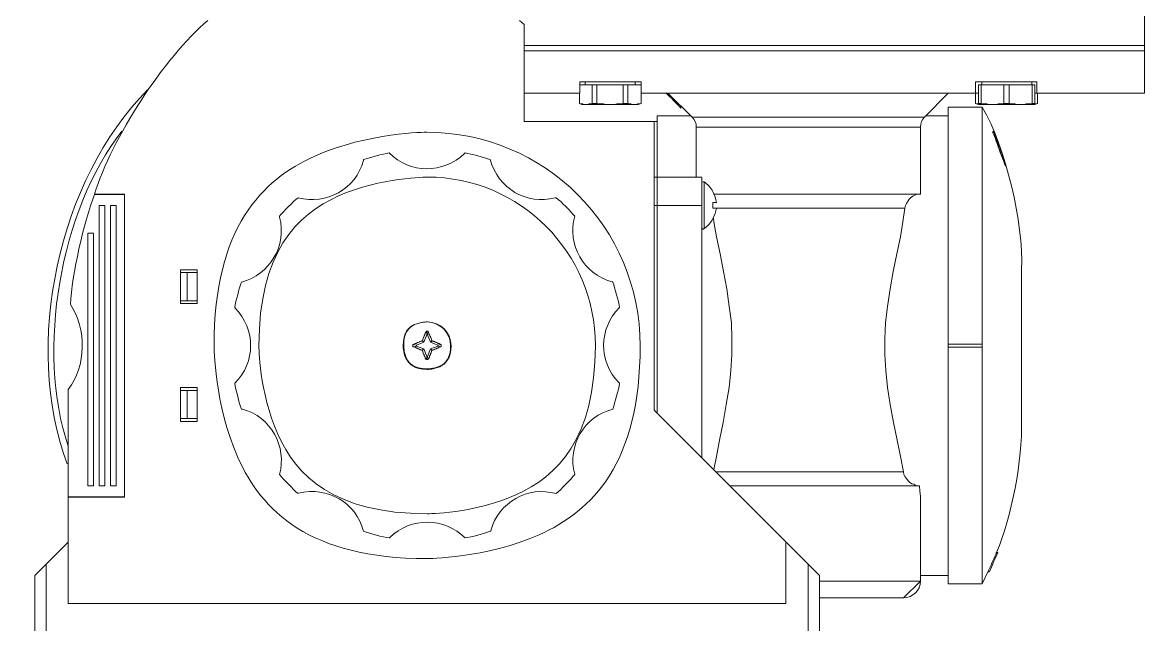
# Model space of a CAD drawing. Header units: millimetres. Extents: x 100 to 940, y 100 to 694.
# Drawn here: x 684.06 to 690.82, y 436.35 to 439.97 of the extents above; entities that cross this region are included whole.
import ezdxf

# ---------------------------------------------------------------- set-up
doc = ezdxf.new("R2010")
doc.units = ezdxf.units.MM

msp = doc.modelspace()

# ---------------------------------------------------------------- linework, layer by layer
at = {"color": 1, "linetype": 'Continuous', "lineweight": 9}
for p in [(689.3685, 436.5123), (689.4709, 436.6116)]:
    msp.add_line(p, (689.4709, 436.6116), dxfattribs=at)
for points in [[(690.8203, 439.8346), (690.8203, 440.0889), (690.8203, 440.0889)], [(687.0575, 439.9866), (687.0854, 439.9618), (687.0854, 439.9618)], [(687.0854, 439.9618), (687.0854, 439.3786), (687.0854, 439.3786)], [(690.8203, 439.8346), (690.8203, 439.8036), (690.8203, 439.8036)], [(690.8203, 439.5492), (690.8203, 439.8036), (690.8203, 439.8036)], [(687.4204, 439.5492), (687.4204, 439.6174), (687.4204, 439.6174)], [(687.4204, 439.6174), (687.7896, 439.6174), (687.7896, 439.6174)], [(687.4204, 439.5988), (687.7896, 439.5988), (687.7896, 439.5988)], [(687.4515, 439.6174), (687.4515, 439.5988), (687.4515, 439.5988)], [(687.4949, 439.4872), (687.4949, 439.5988), (687.4949, 439.5988)], [(687.5228, 439.4872), (687.5228, 439.5988), (687.5228, 439.5988)], [(687.681, 439.4872), (687.681, 439.5988), (687.681, 439.5988)], [(687.7089, 439.4872), (687.7089, 439.5988), (687.7089, 439.5988)], [(687.7524, 439.6174), (687.7524, 439.5988), (687.7524, 439.5988)], [(687.7896, 439.5492), (687.7896, 439.6174), (687.7896, 439.6174)], [(687.7896, 439.4872), (687.7896, 439.5988), (687.7896, 439.5988)], [(687.7896, 439.4872), (687.7896, 439.5988), (687.7896, 439.5988)], [(689.8028, 439.6174), (690.1719, 439.6174), (690.1719, 439.6174)], [(689.8028, 439.5492), (689.8028, 439.6174), (689.8028, 439.6174)], [(689.8214, 439.5988), (690.1595, 439.5988), (690.1595, 439.5988)], [(689.8214, 439.481), (689.8214, 439.5988), (689.8214, 439.5988)], [(689.8369, 439.4872), (689.8369, 439.5988), (689.8369, 439.5988)], [(689.84, 439.6174), (689.84, 439.5988), (689.84, 439.5988)], [(689.9734, 439.4872), (689.9734, 439.5988), (689.9734, 439.5988)], [(690.0044, 439.4872), (690.0044, 439.5988), (690.0044, 439.5988)], [(690.1409, 439.6174), (690.1409, 439.5988), (690.1409, 439.5988)], [(690.144, 439.4872), (690.144, 439.5988), (690.144, 439.5988)], [(690.1595, 439.481), (690.1595, 439.5988), (690.1595, 439.5988)], [(690.1719, 439.5492), (690.1719, 439.6174), (690.1719, 439.6174)], [(687.4204, 439.5492), (687.0854, 439.5492), (687.0854, 439.5492)], [(687.4173, 439.4872), (687.4173, 439.5492), (687.4173, 439.5492)], [(687.4173, 439.4872), (687.4173, 439.5492), (687.4173, 439.5492)], [(687.7896, 439.5492), (689.8214, 439.5492), (689.8214, 439.5492)], [(688.0967, 439.4034), (687.9509, 439.5492), (687.9509, 439.5492)], [(689.4957, 439.4034), (689.6384, 439.5492), (689.6384, 439.5492)], [(689.8028, 439.4872), (689.8028, 439.5492), (689.8028, 439.5492)], [(689.8028, 439.4872), (689.8028, 439.5492), (689.8028, 439.5492)], [(690.8203, 439.5492), (690.1595, 439.5492), (690.1595, 439.5492)], [(690.175, 439.4872), (690.175, 439.5492), (690.175, 439.5492)], [(690.175, 439.4872), (690.175, 439.5492), (690.175, 439.5492)], [(687.4173, 439.4872), (687.4235, 439.4841), (687.4297, 439.4841), (687.4359, 439.4841), (687.4421, 439.481), (687.4484, 439.481), (687.4577, 439.481)], [(687.4328, 439.481), (687.4173, 439.4872), (687.4173, 439.4872)], [(687.4328, 439.481), (687.771, 439.481), (687.771, 439.481)], [(687.4577, 439.481), (687.4608, 439.481), (687.467, 439.481), (687.4701, 439.481), (687.4763, 439.4841), (687.4825, 439.4841), (687.4856, 439.4841), (687.4918, 439.4841), (687.4949, 439.4872)], [(687.4949, 439.4872), (687.5228, 439.4872), (687.5228, 439.4872)], [(687.5228, 439.4872), (687.5352, 439.4841), (687.5507, 439.4841), (687.5631, 439.4841), (687.5755, 439.481), (687.5879, 439.481), (687.6035, 439.481)], [(687.6035, 439.481), (687.6128, 439.481), (687.6221, 439.481), (687.6314, 439.481), (687.6438, 439.4841), (687.6531, 439.4841), (687.6624, 439.4841), (687.6717, 439.4841), (687.681, 439.4872)], [(687.681, 439.4872), (687.7089, 439.4872), (687.7089, 439.4872)], [(687.7089, 439.4872), (687.7151, 439.4841), (687.7213, 439.4841), (687.7275, 439.4841), (687.7368, 439.481), (687.743, 439.481), (687.7492, 439.481)], [(687.7492, 439.481), (687.7524, 439.481), (687.7586, 439.481), (687.7648, 439.481), (687.7679, 439.4841), (687.7741, 439.4841), (687.7772, 439.4841), (687.7834, 439.4841), (687.7896, 439.4872)], [(687.771, 439.481), (687.7896, 439.4872), (687.7896, 439.4872)], [(688.0284, 439.4716), (688.0284, 439.4592), (688.0284, 439.4592)], [(689.8431, 439.4654), (689.6384, 439.4654), (689.6384, 439.4654)], [(689.6384, 436.5961), (689.6384, 439.4654), (689.6384, 439.4654)], [(689.8028, 439.4872), (689.809, 439.4841), (689.8183, 439.4841), (689.8214, 439.4841)], [(689.8214, 439.481), (689.8028, 439.4872), (689.8028, 439.4872)], [(689.8369, 439.4872), (689.8214, 439.4872), (689.8214, 439.4872)], [(689.8214, 439.481), (690.1595, 439.481), (690.1595, 439.481)], [(689.8369, 439.4872), (689.8493, 439.4841), (689.8586, 439.4841), (689.871, 439.4841), (689.8834, 439.481), (689.8927, 439.481), (689.9052, 439.481)], [(689.8431, 436.5961), (689.8431, 439.4654), (689.8431, 439.4654)], [(689.9052, 439.481), (689.9145, 439.481), (689.9238, 439.481), (689.93, 439.481), (689.9393, 439.4841), (689.9486, 439.4841), (689.9579, 439.4841), (689.9641, 439.4841), (689.9734, 439.4872)], [(689.9734, 439.4872), (690.0044, 439.4872), (690.0044, 439.4872)], [(690.0044, 439.4872), (690.0168, 439.4841), (690.0292, 439.4841), (690.0385, 439.4841), (690.051, 439.481), (690.0634, 439.481), (690.0727, 439.481)], [(690.0727, 439.481), (690.082, 439.481), (690.0913, 439.481), (690.1006, 439.481), (690.1068, 439.4841), (690.1161, 439.4841), (690.1254, 439.4841), (690.1347, 439.4841), (690.144, 439.4872)], [(690.144, 439.4872), (690.1595, 439.4872), (690.1595, 439.4872)], [(690.1595, 439.481), (690.175, 439.4872), (690.175, 439.4872)], [(690.1595, 439.4841), (690.1595, 439.4841), (690.1657, 439.4841), (690.1688, 439.4841), (690.175, 439.4872)], [(687.0854, 439.3786), (687.8857, 439.3786), (687.8857, 439.3786)], [(687.8671, 439.3786), (687.8671, 437.6415), (687.8671, 437.6415)], [(687.8857, 439.0436), (687.8857, 437.6259), (687.8857, 439.4127)], [(688.0874, 439.4127), (687.8857, 439.4127), (687.8857, 439.4127)], [(688.0967, 439.4034), (689.4957, 439.4034), (689.4957, 439.4034)], [(689.6384, 439.4127), (689.505, 439.4127), (689.505, 439.4127)], [(688.1215, 439.3445), (689.4709, 439.3445), (689.4709, 439.3445)], [(688.1215, 439.0436), (688.1215, 439.3445), (688.1215, 439.3445)], [(689.4709, 438.9722), (689.4709, 439.3445), (689.4709, 439.3445)], [(689.9052, 439.3134), (689.9083, 439.3134), (689.9083, 439.3134), (689.9083, 439.3165), (689.9083, 439.3165), (689.9083, 439.3165), (689.9083, 439.3196), (689.9083, 439.3196), (689.9083, 439.3196), (689.9083, 439.3227)], [(689.9827, 439.1087), (689.9765, 439.1242), (689.9703, 439.1428), (689.9641, 439.1583), (689.9579, 439.177), (689.9517, 439.1925), (689.9455, 439.2111), (689.9393, 439.2266), (689.9331, 439.2452), (689.9269, 439.2607), (689.9207, 439.2793), (689.9145, 439.2948), (689.9052, 439.3134)], [(689.9083, 439.3227), (689.9083, 439.3227), (689.9083, 439.3227), (689.9083, 439.3227), (689.9083, 439.3196), (689.9083, 439.3196), (689.9083, 439.3196)], [(689.9083, 439.3196), (689.9114, 439.3196), (689.9114, 439.3165), (689.9114, 439.3134), (689.9114, 439.3134), (689.9145, 439.3103), (689.9145, 439.3072)], [(689.9145, 439.3072), (689.9145, 439.3072), (689.9176, 439.3041), (689.9176, 439.301), (689.9176, 439.2979), (689.9207, 439.2948), (689.9207, 439.2917)], [(689.9176, 439.301), (689.9176, 439.301), (689.9176, 439.2979), (689.9176, 439.2979), (689.9176, 439.2948), (689.9176, 439.2948), (689.9176, 439.2917)], [(689.9176, 439.2979), (689.9176, 439.2979), (689.9176, 439.301), (689.9176, 439.301)], [(689.9207, 439.2948), (689.9176, 439.2979), (689.9176, 439.2979)], [(689.9176, 439.2917), (689.9207, 439.2855), (689.9207, 439.2793), (689.9238, 439.27), (689.9269, 439.2638), (689.93, 439.2576), (689.9331, 439.2483), (689.9362, 439.2421), (689.9393, 439.2359), (689.9424, 439.2266)], [(689.9207, 439.2886), (689.9207, 439.2948), (689.9207, 439.2948)], [(689.9207, 439.2917), (689.9238, 439.2886), (689.9238, 439.2886)], [(689.9238, 439.2855), (689.9207, 439.2886), (689.9207, 439.2886)], [(689.9238, 439.2886), (689.9238, 439.2855), (689.9238, 439.2855)], [(689.9238, 439.2824), (689.9238, 439.2855), (689.9238, 439.2855)], [(689.9238, 439.2855), (689.9269, 439.2793), (689.9269, 439.2793)], [(689.9269, 439.2762), (689.9238, 439.2824), (689.9238, 439.2824)], [(689.9269, 439.2793), (689.9269, 439.2762), (689.93, 439.2731), (689.93, 439.27), (689.93, 439.2669), (689.9331, 439.2669), (689.9331, 439.2638)], [(689.9331, 439.2638), (689.93, 439.27), (689.93, 439.2731), (689.9269, 439.2762)], [(689.9331, 439.2638), (689.9362, 439.2576), (689.9362, 439.2545), (689.9393, 439.2483)], [(689.9362, 439.2514), (689.9362, 439.2545), (689.9331, 439.2607), (689.9331, 439.2638)], [(689.9393, 439.2483), (689.9362, 439.2514), (689.9362, 439.2514)], [(689.9393, 439.2483), (689.9393, 439.2452), (689.9393, 439.2421), (689.9424, 439.239), (689.9424, 439.2359), (689.9455, 439.2328), (689.9455, 439.2297)], [(689.9393, 439.2452), (689.9393, 439.2483), (689.9393, 439.2483)], [(689.9393, 439.2421), (689.9393, 439.2452), (689.9393, 439.2452)], [(689.9424, 439.2359), (689.9424, 439.239), (689.9424, 439.239), (689.9393, 439.2421)], [(689.9424, 439.2266), (689.9424, 439.2297), (689.9424, 439.2297), (689.9424, 439.2328), (689.9424, 439.2328), (689.9424, 439.2328), (689.9424, 439.2359)], [(689.9455, 439.2297), (689.9455, 439.2266), (689.9455, 439.2266), (689.9486, 439.2235), (689.9486, 439.2204), (689.9486, 439.2173), (689.9517, 439.2142)], [(689.9517, 439.2142), (689.9517, 439.2142), (689.9517, 439.2111), (689.9517, 439.208)], [(689.9517, 439.208), (689.9517, 439.208), (689.9517, 439.208), (689.9517, 439.2049), (689.9517, 439.2049), (689.9517, 439.2018), (689.9517, 439.2018)], [(689.9517, 439.2018), (689.9548, 439.1925), (689.9579, 439.1801), (689.9641, 439.1708), (689.9672, 439.1614), (689.9703, 439.1521), (689.9734, 439.1397), (689.9765, 439.1304), (689.9796, 439.1211), (689.9827, 439.1087)], [(688.1556, 439.0436), (687.8857, 439.0436), (687.8671, 439.0436)], [(688.1556, 437.3561), (688.1556, 439.0436), (688.1556, 439.0436)], [(688.168, 439.0156), (688.168, 438.7334), (688.168, 438.7334)], [(689.4709, 438.9722), (689.4709, 438.9598), (689.4709, 438.9412)], [(684.4983, 438.9412), (684.6782, 438.9412), (684.6782, 438.9412)], [(684.6782, 438.9381), (684.4983, 438.9381), (684.4983, 438.9381)], [(684.6782, 437.1172), (684.6782, 438.9412), (684.6782, 438.9412)], [(688.2425, 438.8916), (688.2208, 438.8916), (688.2208, 438.8916)], [(688.2208, 438.8916), (688.2208, 438.8823), (688.2208, 438.873), (688.2208, 438.8668), (688.2208, 438.8574)], [(689.4709, 438.9412), (688.227, 438.9412), (688.227, 438.9412)], [(689.3778, 438.8574), (689.3809, 438.873), (689.3871, 438.8854), (689.3964, 438.9009), (689.4026, 438.9102), (689.4119, 438.9195), (689.4243, 438.9288), (689.4367, 438.935), (689.4461, 438.9381), (689.4585, 438.9412), (689.4709, 438.9412)], [(684.5262, 438.873), (684.5262, 437.1855), (684.5262, 437.1855)], [(684.5604, 438.873), (684.5262, 438.873), (684.5262, 438.873)], [(684.5604, 438.873), (684.5604, 437.1855), (684.5604, 437.1855)], [(684.5945, 438.873), (684.5945, 437.1855), (684.5945, 437.1855)], [(684.6286, 438.873), (684.5945, 438.873), (684.5945, 438.873)], [(684.6286, 438.873), (684.6286, 437.1855), (684.6286, 437.1855)], [(688.1556, 438.873), (687.8857, 438.873), (687.8671, 438.873)], [(688.2425, 438.8574), (688.2208, 438.8574), (688.2208, 438.8574)], [(688.2425, 438.8574), (689.3778, 438.8574), (689.3778, 438.8574)], [(689.3685, 437.2692), (689.3499, 437.3623), (689.3313, 437.4615), (689.3096, 437.567), (689.2879, 437.6756), (689.2723, 437.7779), (689.263, 437.8803), (689.2568, 437.9765), (689.2568, 438.0695), (689.2599, 438.1657), (689.2723, 438.265), (689.2879, 438.3704), (689.3065, 438.4759), (689.3282, 438.5814), (689.3499, 438.6837), (689.3654, 438.7737), (689.3778, 438.8574)], [(688.2239, 438.7954), (688.227, 438.7737), (688.2425, 438.6837), (688.2642, 438.5814), (688.2859, 438.4759), (688.3045, 438.3704), (688.32, 438.265), (688.3324, 438.1657), (688.3355, 438.0695), (688.3355, 437.9765), (688.3293, 437.8803), (688.32, 437.7779), (688.3014, 437.6756), (688.2828, 437.567), (688.2611, 437.4615), (688.2425, 437.3623), (688.227, 437.2847)], [(684.458, 438.7054), (684.458, 437.1855), (684.458, 437.1855)], [(684.4921, 438.7054), (684.458, 438.7054), (684.458, 438.7054)], [(684.4921, 438.7054), (684.4921, 437.1855), (684.4921, 437.1855)], [(685.0164, 438.4852), (685.0164, 438.2836), (685.0164, 438.2836)], [(685.1156, 438.4852), (685.0164, 438.4852), (685.0164, 438.4852)], [(685.1156, 438.2836), (685.1156, 438.4852), (685.1156, 438.4852)], [(690.0789, 437.5701), (690.0789, 438.4883), (690.0789, 438.4883)], [(685.1156, 438.4697), (685.0164, 438.4697), (685.0164, 438.4697)], [(685.0567, 438.2991), (685.0567, 438.4697), (685.0567, 438.4697)], [(685.1156, 438.2991), (685.0164, 438.2991), (685.0164, 438.2991)], [(685.0164, 438.2836), (685.1156, 438.2836), (685.1156, 438.2836)], [(686.4712, 438.0602), (686.4743, 438.0633), (686.4743, 438.0664), (686.4774, 438.0726), (686.4774, 438.0757), (686.4805, 438.0788), (686.4805, 438.085), (686.4836, 438.0881), (686.4867, 438.0943), (686.4867, 438.0975), (686.4898, 438.1037), (686.4929, 438.1099), (686.496, 438.1161)], [(686.4991, 438.0943), (686.4805, 438.0509), (686.4805, 438.0509)], [(686.496, 438.1161), (686.4991, 438.1161), (686.4991, 438.1161), (686.5022, 438.1161), (686.5053, 438.1161)], [(686.4991, 438.0943), (686.496, 438.1161), (686.496, 438.1161)], [(686.5022, 438.0943), (686.4991, 438.0943), (686.4991, 438.0943)], [(686.5022, 438.0943), (686.5053, 438.1161), (686.5053, 438.1161)], [(686.5208, 438.0509), (686.5022, 438.0943), (686.5022, 438.0943)], [(686.5053, 438.1161), (686.5084, 438.1099), (686.5115, 438.1037), (686.5115, 438.1006), (686.5146, 438.0943), (686.5177, 438.0912), (686.5177, 438.0881), (686.5208, 438.085), (686.5208, 438.0788), (686.524, 438.0757), (686.524, 438.0726), (686.524, 438.0695), (686.5271, 438.0664), (686.5271, 438.0633), (686.5302, 438.0602)], [(686.4154, 438.0354), (686.4216, 438.0385), (686.4278, 438.0416), (686.434, 438.0416), (686.4371, 438.0447), (686.4433, 438.0478), (686.4464, 438.0478), (686.4526, 438.0509), (686.4557, 438.054), (686.4588, 438.054), (686.465, 438.0571), (686.4681, 438.0571), (686.4712, 438.0602)], [(686.4154, 438.0292), (686.4154, 438.0354), (686.4154, 438.0354)], [(686.4371, 438.0323), (686.4154, 438.0354), (686.4154, 438.0354)], [(686.4154, 438.023), (686.4154, 438.0292), (686.4154, 438.0292)], [(686.4371, 438.0261), (686.4154, 438.023), (686.4154, 438.023)], [(686.4712, 438.0013), (686.4681, 438.0013), (686.465, 438.0044), (686.4588, 438.0044), (686.4557, 438.0075), (686.4526, 438.0075), (686.4464, 438.0106), (686.4433, 438.0137), (686.4371, 438.0137), (686.434, 438.0168), (686.4278, 438.0199), (686.4216, 438.023), (686.4154, 438.023)], [(686.4805, 438.0509), (686.4371, 438.0323), (686.4371, 438.0323)], [(686.4371, 438.0323), (686.4371, 438.0261), (686.4371, 438.0261)], [(686.4371, 438.0261), (686.4805, 438.0106), (686.4805, 438.0106)], [(686.4805, 438.0509), (686.4712, 438.0602), (686.4712, 438.0602)], [(686.4805, 438.0106), (686.4712, 438.0013), (686.4712, 438.0013)], [(686.4805, 438.0106), (686.4991, 437.9641), (686.4991, 437.9641)], [(686.5022, 437.9641), (686.5208, 438.0106), (686.5208, 438.0106)], [(686.5208, 438.0509), (686.5302, 438.0602), (686.5302, 438.0602)], [(686.5643, 438.0323), (686.5208, 438.0509), (686.5208, 438.0509)], [(686.5208, 438.0106), (686.5643, 438.0261), (686.5643, 438.0261)], [(686.5208, 438.0106), (686.5302, 438.0013), (686.5302, 438.0013)], [(686.5302, 438.0602), (686.5333, 438.0571), (686.5364, 438.0571), (686.5395, 438.054), (686.5457, 438.054), (686.5488, 438.0509), (686.555, 438.0478), (686.5581, 438.0478), (686.5643, 438.0447), (686.5674, 438.0416), (686.5736, 438.0416), (686.5798, 438.0385), (686.586, 438.0354)], [(686.586, 438.023), (686.5798, 438.023), (686.5736, 438.0199), (686.5674, 438.0168), (686.5643, 438.0137), (686.5581, 438.0137), (686.555, 438.0106), (686.5488, 438.0075), (686.5457, 438.0075), (686.5426, 438.0044), (686.5364, 438.0044), (686.5333, 438.0013), (686.5302, 438.0013)], [(686.5643, 438.0323), (686.586, 438.0354), (686.586, 438.0354)], [(686.5643, 438.0261), (686.5643, 438.0323), (686.5643, 438.0323)], [(686.5643, 438.0261), (686.586, 438.023), (686.586, 438.023)], [(686.586, 438.0354), (686.586, 438.0292), (686.586, 438.0292)], [(686.586, 438.0292), (686.586, 438.023), (686.586, 438.023)], [(689.6384, 438.0385), (689.8431, 438.0385), (689.8431, 438.0385)], [(689.6384, 438.0199), (689.8431, 438.0199), (689.8431, 438.0199)], [(686.496, 437.9455), (686.4929, 437.9486), (686.4898, 437.9548), (686.4898, 437.9579), (686.4867, 437.9641), (686.4836, 437.9672), (686.4836, 437.9734), (686.4805, 437.9765), (686.4805, 437.9796), (686.4774, 437.9827), (686.4774, 437.9858), (686.4743, 437.992), (686.4743, 437.9951), (686.4743, 437.9982), (686.4712, 438.0013)], [(686.4991, 437.9641), (686.496, 437.9455), (686.496, 437.9455)], [(686.5053, 437.9455), (686.5022, 437.9455), (686.4991, 437.9455), (686.4991, 437.9455), (686.496, 437.9455)], [(686.4991, 437.9641), (686.5022, 437.9641), (686.5022, 437.9641)], [(686.5022, 437.9641), (686.5053, 437.9455), (686.5053, 437.9455)], [(686.5302, 438.0013), (686.5271, 437.9982), (686.5271, 437.992), (686.524, 437.9889), (686.524, 437.9858), (686.5208, 437.9796), (686.5208, 437.9765), (686.5177, 437.9703), (686.5146, 437.9672), (686.5146, 437.961), (686.5115, 437.9548), (686.5084, 437.9517), (686.5053, 437.9455)], [(684.3401, 437.7655), (684.3401, 437.1203), (684.3401, 437.1203)], [(685.0164, 437.7779), (685.0164, 437.5732), (685.0164, 437.5732)], [(685.1156, 437.7779), (685.0164, 437.7779), (685.0164, 437.7779)], [(685.1156, 437.7593), (685.0164, 437.7593), (685.0164, 437.7593)], [(685.0567, 437.7593), (685.0567, 437.5918), (685.0567, 437.5918)], [(685.1156, 437.5732), (685.1156, 437.7779), (685.1156, 437.7779)], [(688.8629, 436.6457), (687.8671, 437.6415), (687.8671, 437.6415)], [(685.1156, 437.5918), (685.0164, 437.5918), (685.0164, 437.5918)], [(685.0164, 437.5732), (685.1156, 437.5732), (685.1156, 437.5732)], [(689.3685, 437.2692), (688.2394, 437.2692), (688.2394, 437.2692)], [(689.4647, 437.1855), (689.4554, 437.1855), (689.443, 437.1886), (689.4305, 437.1948), (689.4181, 437.1979), (689.4057, 437.2072), (689.3964, 437.2165), (689.3871, 437.2289), (689.3778, 437.2413), (689.3716, 437.2537), (689.3685, 437.2692)], [(684.4921, 437.1855), (684.458, 437.1855), (684.458, 437.1855)], [(684.5604, 437.1855), (684.5262, 437.1855), (684.5262, 437.1855)], [(684.6286, 437.1855), (684.5945, 437.1855), (684.5945, 437.1855)], [(688.3231, 437.1855), (689.4647, 437.1855), (689.4647, 437.1855)], [(689.4647, 437.1855), (689.4678, 437.1544), (689.4709, 437.1234), (689.4709, 437.0955), (689.4709, 437.0862)], [(684.3401, 437.1203), (684.6782, 437.1203), (684.6782, 437.1203)], [(684.3401, 436.4782), (684.3401, 437.1172), (684.3401, 437.1172)], [(684.3401, 437.1172), (684.6782, 437.1172), (684.6782, 437.1172)], [(689.4709, 436.6116), (689.4709, 437.0862), (689.4709, 437.0862)], [(684.1385, 436.6457), (684.3401, 436.8473), (684.3401, 436.8473)], [(688.6612, 436.8473), (688.6612, 436.4782), (688.6612, 436.4782)], [(689.9021, 436.7264), (689.8958, 436.7077), (689.8958, 436.7077)], [(689.9083, 436.7388), (689.9021, 436.7264), (689.9021, 436.7264)], [(689.9052, 436.7108), (689.9114, 436.7264), (689.9114, 436.7264)], [(689.9145, 436.7512), (689.9083, 436.7388), (689.9083, 436.7388)], [(689.9114, 436.7264), (689.9176, 436.7419), (689.9176, 436.7419)], [(689.9207, 436.7636), (689.9145, 436.7512), (689.9145, 436.7512)], [(689.9176, 436.7419), (689.9238, 436.7574), (689.9238, 436.7574)], [(689.9238, 436.7729), (689.9207, 436.7636), (689.9207, 436.7636)], [(689.93, 436.7853), (689.9269, 436.7853), (689.9269, 436.7791), (689.9238, 436.7729)], [(689.9238, 436.7574), (689.93, 436.7698), (689.93, 436.7698)], [(689.9269, 436.7853), (689.9362, 436.7853), (689.9362, 436.7853)], [(689.93, 436.7698), (689.9331, 436.7791), (689.9331, 436.7791)], [(689.9331, 436.7791), (689.9362, 436.7822), (689.9362, 436.7822)], [(689.9362, 436.7822), (689.9362, 436.7853), (689.9362, 436.7853)], [(684.2067, 435.8361), (684.2067, 436.7139), (684.2067, 436.7139)], [(688.7946, 435.8361), (688.7946, 436.7139), (688.7946, 436.7139)], [(689.8772, 436.6674), (689.8431, 436.5961), (689.8431, 436.5961)], [(689.8803, 436.6705), (689.8772, 436.6674), (689.8772, 436.6674)], [(689.8772, 436.6674), (689.8865, 436.6674), (689.8865, 436.6674)], [(689.8834, 436.6798), (689.8803, 436.6705), (689.8803, 436.6705)], [(689.8896, 436.6922), (689.8834, 436.6798), (689.8834, 436.6798)], [(689.8865, 436.6674), (689.8865, 436.6705), (689.8896, 436.6736), (689.8927, 436.6829)], [(689.8958, 436.7077), (689.8896, 436.6922), (689.8896, 436.6922)], [(689.8927, 436.6829), (689.899, 436.6953), (689.899, 436.6953)], [(689.899, 436.6953), (689.9052, 436.7108), (689.9052, 436.7108)], [(684.1385, 435.8361), (684.1385, 436.6457), (684.1385, 436.6457)], [(688.8629, 435.8361), (688.8629, 436.6457), (688.8629, 436.6457)], [(689.4709, 436.6116), (688.8629, 436.6116), (688.8629, 436.6116)], [(689.6384, 436.6457), (689.4709, 436.6457), (689.4709, 436.6457)], [(689.8431, 436.5961), (689.6384, 436.5961), (689.6384, 436.5961)], [(688.6612, 436.4782), (684.3401, 436.4782), (684.3401, 436.4782)], [(689.3685, 436.5123), (688.8629, 436.5123), (688.8629, 436.5123)]]:
    msp.add_lwpolyline(points, dxfattribs=at)
for points in [[(690.8203, 439.8346), (687.0854, 439.8346)], [(690.8203, 439.8036), (687.0854, 439.8036)], [(687.4173, 439.4872), (687.4173, 439.4872)], [(687.7896, 439.4872), (687.7896, 439.4872)], [(689.8028, 439.4872), (689.8028, 439.4872)], [(690.175, 439.4872), (690.175, 439.4872)], [(689.9827, 439.1087), (689.9827, 439.1087)], [(688.2208, 438.9567), (688.2208, 438.9567)], [(688.2208, 438.7923), (688.2208, 438.7923)], [(686.6418, 438.0292), (686.6418, 438.0292)], [(686.6449, 438.0292), (686.6449, 438.0292)], [(687.5135, 438.0292), (687.5135, 438.0292)], [(687.7834, 438.0292), (687.7834, 438.0292)], [(689.9362, 436.7853), (689.9362, 436.7853)], [(689.8772, 436.6674), (689.8772, 436.6674)], [(689.8865, 436.6674), (689.8865, 436.6674)]]:
    msp.add_lwpolyline(points, close=True, dxfattribs=at)
for points in [[(685.1808, 439.9866), (684.9171, 439.7632), (684.5976, 439.2731), (684.4983, 438.9412)], [(684.8178, 439.5678), (684.2812, 439.0312), (684.064, 438.0292), (684.3339, 437.3188)], [(688.0284, 439.4592), (688.0067, 439.4841), (687.9633, 439.5275), (687.9385, 439.5492)], [(690.0789, 438.4883), (690.0944, 438.7675), (689.9827, 439.2235), (689.8431, 439.4654)], [(688.1215, 439.3445), (688.1215, 439.3662), (688.1122, 439.391), (688.0967, 439.4034)], [(689.4957, 439.4034), (689.4802, 439.391), (689.4709, 439.3662), (689.4709, 439.3445)], [(684.6627, 439.3196), (684.2905, 438.8481), (684.1447, 437.9951), (684.3401, 437.4243)], [(686.2727, 439.1894), (686.2324, 439.1832), (686.1579, 439.1614), (686.1176, 439.149)], [(686.2727, 439.1894), (686.2324, 439.1832), (686.1579, 439.1614), (686.1176, 439.149)], [(686.8807, 439.149), (686.8435, 439.1614), (686.769, 439.1832), (686.7287, 439.1894)], [(686.8807, 439.149), (686.8435, 439.1614), (686.769, 439.1832), (686.7287, 439.1894)], [(688.2208, 438.9567), (688.2115, 438.9753), (688.1866, 439.0032), (688.168, 439.0156)], [(688.2425, 438.8916), (688.2394, 438.9102), (688.2301, 438.9412), (688.2208, 438.9567)], [(684.4983, 438.9381), (684.4332, 438.7737), (684.3618, 438.4542), (684.3525, 438.2774)], [(685.7236, 438.9195), (685.6926, 438.8947), (685.6368, 438.8388), (685.612, 438.8078)], [(687.3894, 438.8078), (687.3646, 438.8388), (687.3088, 438.8947), (687.2777, 438.9195)], [(687.3894, 438.8078), (687.3646, 438.8388), (687.3088, 438.8947), (687.2777, 438.9195)], [(688.2208, 438.7923), (688.2301, 438.8078), (688.2394, 438.8388), (688.2425, 438.8574)], [(688.168, 438.7334), (688.1866, 438.7458), (688.2115, 438.7706), (688.2208, 438.7923)], [(685.3824, 438.4108), (685.37, 438.3735), (685.3483, 438.2991), (685.3421, 438.2588)], [(687.6593, 438.2588), (687.6531, 438.2991), (687.6314, 438.3735), (687.619, 438.4108)], [(687.6593, 438.2588), (687.6531, 438.2991), (687.6314, 438.3735), (687.619, 438.4108)], [(684.3401, 437.7655), (684.4487, 437.9051), (684.4518, 438.1316), (684.3525, 438.2774)], [(685.3421, 437.8028), (685.3483, 437.7624), (685.37, 437.6849), (685.3824, 437.6477)], [(685.3421, 437.8028), (685.3483, 437.7624), (685.37, 437.6849), (685.3824, 437.6477)], [(687.619, 437.6477), (687.6314, 437.688), (687.6531, 437.7624), (687.6593, 437.8028)], [(687.619, 437.6477), (687.6314, 437.688), (687.6531, 437.7624), (687.6593, 437.8028)], [(689.93, 436.7884), (690.0168, 436.9838), (690.0882, 437.3561), (690.0789, 437.5701)], [(685.612, 437.2537), (685.6368, 437.2227), (685.6926, 437.1668), (685.7236, 437.1389)], [(685.612, 437.2537), (685.6368, 437.2227), (685.6926, 437.1668), (685.7236, 437.1389)], [(687.2777, 437.1389), (687.3088, 437.1668), (687.3646, 437.2227), (687.3894, 437.2537)], [(687.2777, 437.1389), (687.3088, 437.1668), (687.3646, 437.2227), (687.3894, 437.2537)], [(686.1176, 436.9125), (686.1579, 436.897), (686.2324, 436.8784), (686.2727, 436.8722)], [(686.1176, 436.9125), (686.1579, 436.897), (686.2324, 436.8784), (686.2727, 436.8722)], [(686.7287, 436.8722), (686.769, 436.8784), (686.8435, 436.897), (686.8807, 436.9125)], [(686.7287, 436.8722), (686.769, 436.8784), (686.8435, 436.897), (686.8807, 436.9125)], [(689.3685, 436.5123), (689.4243, 436.5123), (689.4709, 436.5557), (689.4709, 436.6116)]]:
    msp.add_open_spline(points, degree=3, dxfattribs=at)
for points, knots in [([(687.7834, 438.0292), (687.7834, 438.7396), (687.2095, 439.3134), (686.4991, 439.3134), (686.4991, 439.3134), (685.7919, 439.3134), (685.218, 438.7396), (685.218, 438.0292), (685.218, 438.0292), (685.218, 437.3219), (685.7919, 436.7481), (686.4991, 436.7481), (686.4991, 436.7481), (687.2095, 436.7481), (687.7834, 437.3219), (687.7834, 438.0292)], [0, 0, 0, 0, 0.0625, 0.0625, 0.0625, 0.09375, 0.125, 0.125, 0.125, 0.15625, 0.1875, 0.1875, 0.1875, 0.59375, 1, 1, 1, 1]), ([(686.2727, 439.1894), (686.3968, 439.0622), (686.5984, 439.0622), (686.7256, 439.1863), (686.7256, 439.1863), (686.7256, 439.1863), (686.7287, 439.1894), (686.7287, 439.1894)], [0, 0, 0, 0, 0.125, 0.125, 0.125, 0.5625, 1, 1, 1, 1]), ([(685.7236, 438.9195), (685.8942, 438.873), (686.0711, 438.9722), (686.1176, 439.1428), (686.1176, 439.1428), (686.1176, 439.1428), (686.1176, 439.1459), (686.1176, 439.149)], [0, 0, 0, 0, 0.125, 0.125, 0.125, 0.5625, 1, 1, 1, 1]), ([(686.8807, 439.149), (686.9272, 438.9753), (687.1009, 438.873), (687.2715, 438.9195), (687.2715, 438.9195), (687.2746, 438.9195), (687.2777, 438.9195), (687.2777, 438.9195)], [0, 0, 0, 0, 0.125, 0.125, 0.125, 0.5625, 1, 1, 1, 1]), ([(687.5135, 438.0292), (687.5135, 438.5907), (687.0606, 439.0436), (686.5022, 439.0436), (686.5022, 439.0436), (685.9408, 439.0436), (685.4879, 438.5907), (685.4879, 438.0292), (685.4879, 438.0292), (685.4879, 437.4708), (685.9408, 437.0179), (686.5022, 437.0179), (686.5022, 437.0179), (687.0606, 437.0179), (687.5135, 437.4708), (687.5135, 438.0292)], [0, 0, 0, 0, 0.0625, 0.0625, 0.0625, 0.09375, 0.125, 0.125, 0.125, 0.15625, 0.1875, 0.1875, 0.1875, 0.59375, 1, 1, 1, 1]), ([(688.168, 439.0156), (688.1649, 439.0156), (688.1587, 439.0156), (688.1556, 439.0125), (688.1556, 439.0125), (688.1556, 439.0125), (688.1556, 439.0094), (688.1556, 439.0063)], [0, 0, 0, 0, 0.125, 0.125, 0.125, 0.5625, 1, 1, 1, 1]), ([(685.3824, 438.4108), (685.553, 438.4573), (685.6585, 438.631), (685.612, 438.8016), (685.612, 438.8016), (685.612, 438.8047), (685.612, 438.8047), (685.612, 438.8078)], [0, 0, 0, 0, 0.125, 0.125, 0.125, 0.5625, 1, 1, 1, 1]), ([(687.3894, 438.8078), (687.3429, 438.6372), (687.4421, 438.4604), (687.6128, 438.4139), (687.6128, 438.4139), (687.6159, 438.4139), (687.619, 438.4108), (687.619, 438.4108)], [0, 0, 0, 0, 0.125, 0.125, 0.125, 0.5625, 1, 1, 1, 1]), ([(688.1556, 438.7396), (688.1556, 438.7365), (688.1587, 438.7303), (688.1618, 438.7303), (688.1618, 438.7303), (688.1649, 438.7303), (688.168, 438.7334), (688.168, 438.7334)], [0, 0, 0, 0, 0.125, 0.125, 0.125, 0.5625, 1, 1, 1, 1]), ([(685.3421, 437.8028), (685.4693, 437.9268), (685.4693, 438.1285), (685.3452, 438.2557), (685.3452, 438.2557), (685.3452, 438.2557), (685.3421, 438.2588), (685.3421, 438.2588)], [0, 0, 0, 0, 0.125, 0.125, 0.125, 0.5625, 1, 1, 1, 1]), ([(687.6593, 438.2588), (687.5321, 438.1347), (687.5321, 437.9299), (687.6562, 437.8059), (687.6562, 437.8059), (687.6562, 437.8028), (687.6593, 437.8028), (687.6593, 437.8028)], [0, 0, 0, 0, 0.125, 0.125, 0.125, 0.5625, 1, 1, 1, 1]), ([(686.6449, 438.0292), (686.6449, 438.1099), (686.5798, 438.1719), (686.5022, 438.1719), (686.5022, 438.1719), (686.4216, 438.1719), (686.3564, 438.1099), (686.3564, 438.0292), (686.3564, 438.0292), (686.3564, 437.9517), (686.4216, 437.8865), (686.5022, 437.8865), (686.5022, 437.8865), (686.5798, 437.8865), (686.6449, 437.9517), (686.6449, 438.0292)], [0, 0, 0, 0, 0.0625, 0.0625, 0.0625, 0.09375, 0.125, 0.125, 0.125, 0.15625, 0.1875, 0.1875, 0.1875, 0.59375, 1, 1, 1, 1]), ([(686.6418, 438.0292), (686.6418, 438.1068), (686.5798, 438.1719), (686.4991, 438.1719), (686.4991, 438.1719), (686.4216, 438.1719), (686.3595, 438.1068), (686.3595, 438.0292), (686.3595, 438.0292), (686.3595, 437.9517), (686.4216, 437.8896), (686.4991, 437.8896), (686.4991, 437.8896), (686.5798, 437.8896), (686.6418, 437.9517), (686.6418, 438.0292)], [0, 0, 0, 0, 0.0625, 0.0625, 0.0625, 0.09375, 0.125, 0.125, 0.125, 0.15625, 0.1875, 0.1875, 0.1875, 0.59375, 1, 1, 1, 1]), ([(685.612, 437.2537), (685.6585, 437.4243), (685.5592, 437.6011), (685.3886, 437.6477), (685.3886, 437.6477), (685.3855, 437.6477), (685.3824, 437.6477), (685.3824, 437.6477)], [0, 0, 0, 0, 0.125, 0.125, 0.125, 0.5625, 1, 1, 1, 1]), ([(687.619, 437.6477), (687.4484, 437.6042), (687.3429, 437.4274), (687.3894, 437.2568), (687.3894, 437.2568), (687.3894, 437.2568), (687.3894, 437.2537), (687.3894, 437.2537)], [0, 0, 0, 0, 0.125, 0.125, 0.125, 0.5625, 1, 1, 1, 1]), ([(686.1176, 436.9125), (686.0742, 437.0831), (685.9004, 437.1855), (685.7267, 437.142), (685.7267, 437.142), (685.7267, 437.142), (685.7236, 437.142), (685.7236, 437.1389)], [0, 0, 0, 0, 0.125, 0.125, 0.125, 0.5625, 1, 1, 1, 1]), ([(687.2777, 437.1389), (687.1071, 437.1886), (686.9303, 437.0862), (686.8838, 436.9156), (686.8838, 436.9156), (686.8838, 436.9156), (686.8838, 436.9125), (686.8807, 436.9125)], [0, 0, 0, 0, 0.125, 0.125, 0.125, 0.5625, 1, 1, 1, 1]), ([(686.7287, 436.8722), (686.6046, 436.9962), (686.403, 436.9993), (686.2758, 436.8753), (686.2758, 436.8753), (686.2758, 436.8722), (686.2727, 436.8722), (686.2727, 436.8722)], [0, 0, 0, 0, 0.125, 0.125, 0.125, 0.5625, 1, 1, 1, 1])]:
    msp.add_open_spline(points, degree=3, knots=knots, dxfattribs=at)

doc.saveas('drawing.dxf')
